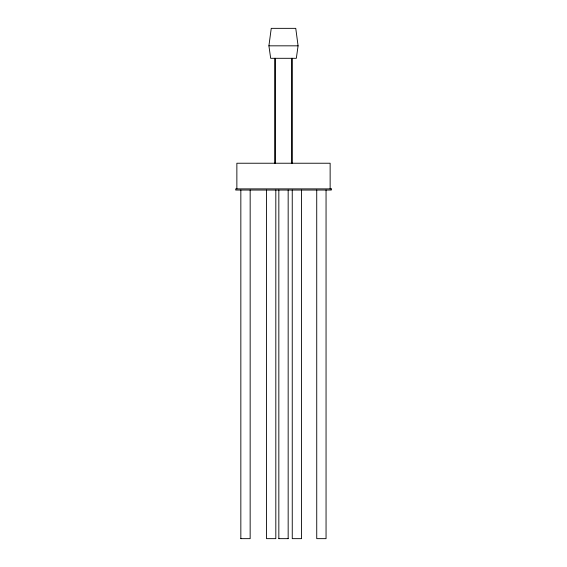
<?xml version="1.0" encoding="UTF-8"?>
<svg xmlns="http://www.w3.org/2000/svg" width="567" height="567" viewBox="0 0 567 567"><rect width="100%" height="100%" fill="white"/><g stroke="black" fill="none" stroke-linecap="round" stroke-linejoin="round"><path stroke-width="0.85" d="M268.914 45.828L271.246 28.35L295.754 28.35L298.086 45.828L296.328 58.302L270.672 58.302L268.914 45.828L298.086 45.828M240.855 538.65L250.153 538.65L250.167 190.044M278.851 538.65L288.149 538.65M330.136 188.882L330.136 163.232L236.864 163.232L236.864 188.882M326.053 190.044L326.053 538.65L316.74 538.65L316.726 190.044M301.573 190.044L301.573 538.65L292.26 538.65L292.246 190.044M292.246 58.302L292.246 163.232M291.665 58.302L291.665 163.232M288.164 190.044L288.164 538.65M278.836 190.044L278.836 538.65M275.817 190.044L275.817 538.65L266.504 538.65L266.49 190.044M275.335 58.302L275.335 163.232M274.754 58.302L274.754 163.232M240.84 190.044L240.84 538.65M331.305 188.882L235.695 188.882L235.695 190.044L331.305 190.044L331.305 188.882"/></g></svg>
